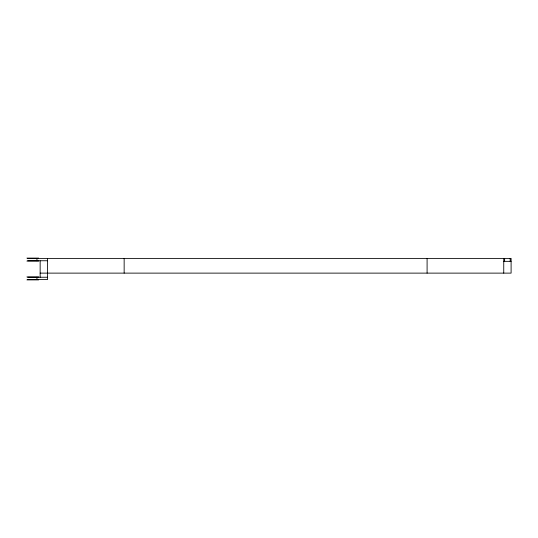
<?xml version="1.0" encoding="UTF-8"?>
<svg xmlns="http://www.w3.org/2000/svg" width="538" height="538" viewBox="0 0 538 538"><rect width="100%" height="100%" fill="white"/><g stroke="black" fill="none" stroke-linecap="round" stroke-linejoin="round"><path stroke-width="0.81" d="M26.9 258.112L38.675 258.112M27.687 258.401L511.1 258.401L511.1 273.122L40.148 273.122M27.687 260.755L47.505 260.755M26.9 261.051L38.675 261.051M503.743 261.347L511.1 261.347M26.9 276.949L38.675 276.949M27.687 277.245L47.505 277.245M27.687 279.599L47.505 279.599L47.505 258.401M26.9 279.888L38.675 279.888M510.179 258.401L510.179 261.347M504.631 258.401L504.631 261.347M503.743 258.401L503.743 273.122M427.091 258.401L427.091 273.122M124.15 258.401L124.15 273.122M40.148 260.856L40.148 277.245M36.947 258.401L36.947 260.755M36.947 277.245L36.947 279.599"/></g></svg>
